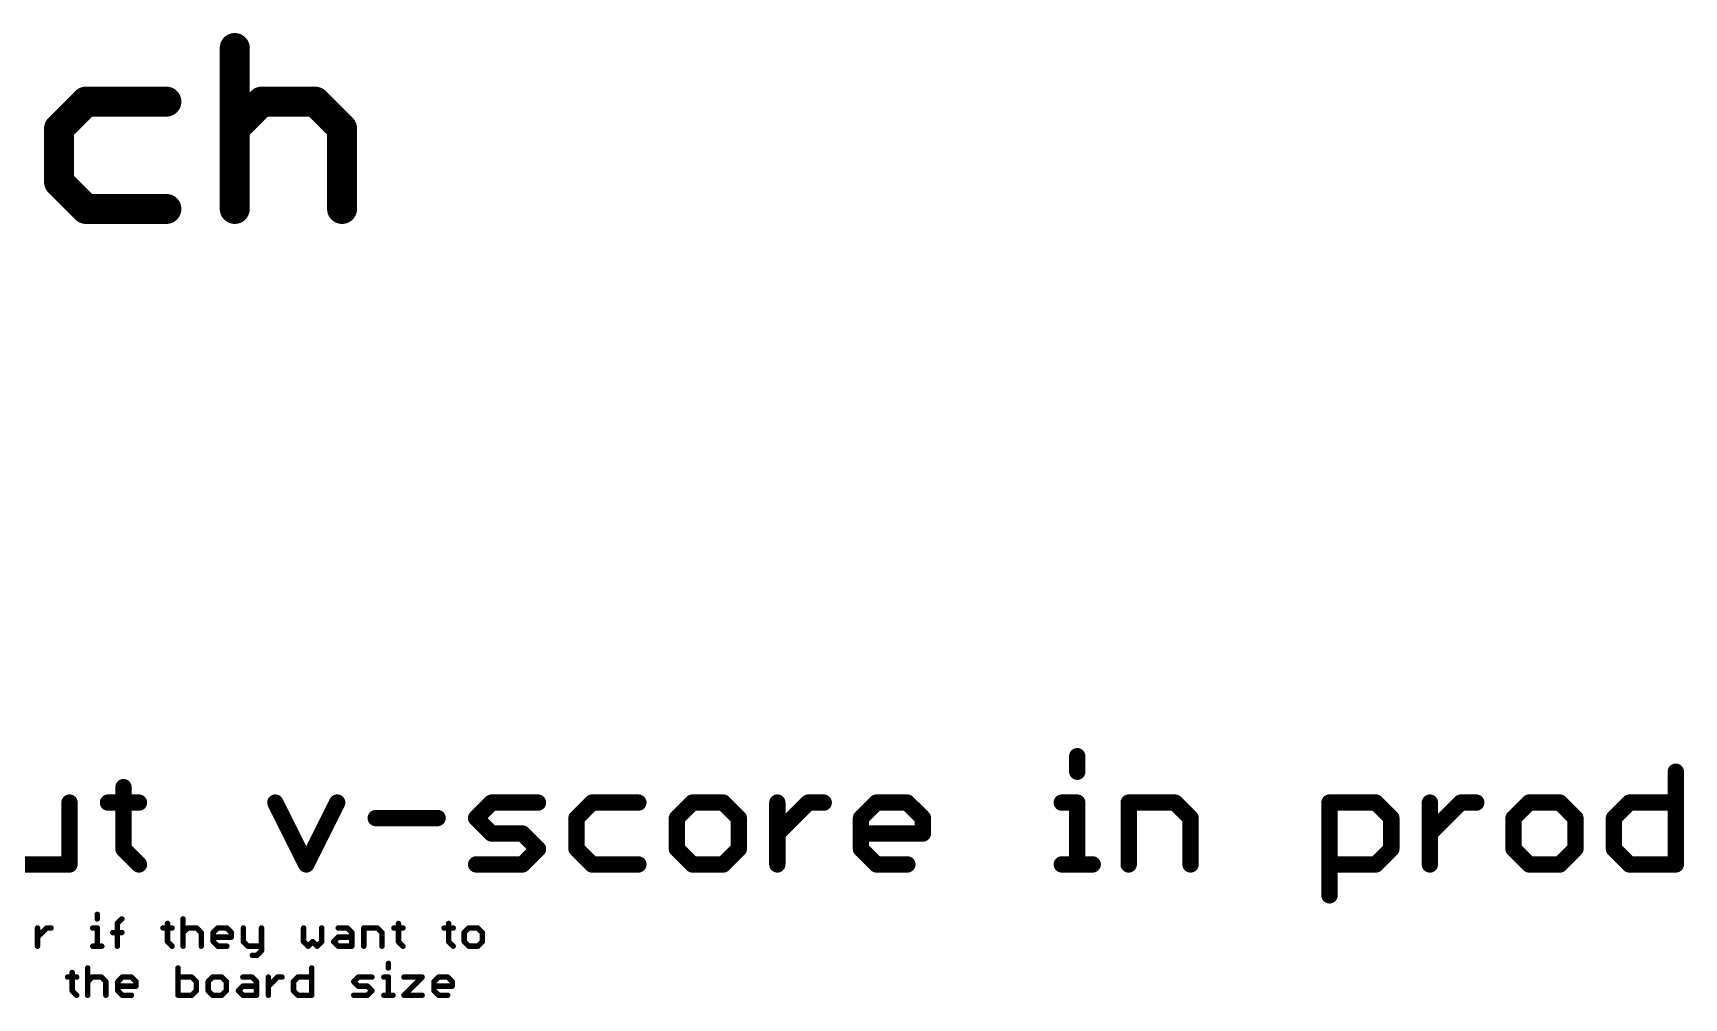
# Model space of a CAD drawing. Extents: x -42 to 65, y -14 to 27.
# Drawn here: x 17.41 to 32.79, y 18.19 to 27.18 of the extents above; entities that cross this region are included whole.
import ezdxf

# ---------------------------------------------------------------- set-up
doc = ezdxf.new("R2010")
doc.units = 0
doc.layers.add('47', color=253, linetype='CONTINUOUS')
doc.layers.add('51', color=253, linetype='CONTINUOUS')

msp = doc.modelspace()

# ---------------------------------------------------------------- linework, layer by layer
at = {"layer": '47', "const_width": 0.2794}
for points in [[(19.2902, 27.0396), (19.2902, 25.5397)], [(17.903, 26.5396), (17.653, 26.2896)], [(18.653, 26.5396), (17.903, 26.5396)], [(19.2902, 26.2896), (19.5402, 26.5396)], [(19.5402, 26.5396), (20.0401, 26.5396)], [(20.0401, 26.5396), (20.2901, 26.2896)], [(17.653, 26.2896), (17.653, 25.7897)], [(20.2901, 26.2896), (20.2901, 25.5397)], [(17.653, 25.7897), (17.903, 25.5397)], [(17.903, 25.5397), (18.653, 25.5397)]]:
    msp.add_lwpolyline(points, dxfattribs=at)
at = {"layer": '47', "const_width": 0.1397}
for points in [[(19.36, 27.0396, 1), (19.2203, 27.0396)], [(17.903, 26.6095, 1), (17.903, 26.4698)], [(17.9524, 26.4902, 1), (17.8536, 26.589)], [(18.653, 26.4698, 1), (18.653, 26.6095)], [(19.5402, 26.6095, 1), (19.5402, 26.4698)], [(19.5896, 26.4902, 1), (19.4908, 26.589)], [(20.0895, 26.589, 1), (19.9907, 26.4902)], [(20.0401, 26.4698, 1), (20.0401, 26.6095)], [(17.6036, 26.339, 1), (17.7024, 26.2402)], [(17.7229, 26.2896, 1), (17.5832, 26.2896)], [(19.2408, 26.339, 1), (19.3396, 26.2402)], [(20.36, 26.2896, 1), (20.2203, 26.2896)], [(20.2407, 26.2402, 1), (20.3395, 26.339)], [(17.7024, 25.8391, 1), (17.6036, 25.7403)], [(17.5832, 25.7897, 1), (17.7229, 25.7897)], [(17.903, 25.6095, 1), (17.903, 25.4699)], [(17.8536, 25.4903, 1), (17.9524, 25.5891)], [(18.653, 25.4699, 1), (18.653, 25.6095)], [(19.2203, 25.5397, 1), (19.36, 25.5397)], [(20.2203, 25.5397, 1), (20.36, 25.5397)]]:
    msp.add_lwpolyline(points, format="xyb", dxfattribs=at)
at = {"layer": '51'}
for points, const_width in [([(27.1406, 20.4394), (27.1406, 20.2953)], 0.1524), ([(32.7182, 20.2953), (32.7182, 19.431)], 0.1524), ([(18.2532, 20.1513), (18.2532, 19.5751)], 0.1524), ([(17.7499, 19.431), (17.7499, 20.0072)], 0.1524), ([(18.1091, 20.0072), (18.3973, 20.0072)], 0.1524), ([(19.6683, 20.0072), (19.9565, 19.431)], 0.1524), ([(19.9565, 19.431), (20.2446, 20.0072)], 0.1524), ([(21.5394, 19.8632), (21.6834, 20.0072)], 0.1524), ([(21.6834, 20.0072), (22.1156, 20.0072)], 0.1524), ([(22.619, 20.0072), (22.4749, 19.8632)], 0.1524), ([(23.0511, 20.0072), (22.619, 20.0072)], 0.1524), ([(23.5545, 20.0072), (23.4104, 19.8632)], 0.1524), ([(23.8426, 20.0072), (23.5545, 20.0072)], 0.1524), ([(23.9866, 19.8632), (23.8426, 20.0072)], 0.1524), ([(24.3459, 19.431), (24.3459, 20.0072)], 0.1524), ([(24.3459, 19.7191), (24.6341, 20.0072)], 0.1524), ([(24.6341, 20.0072), (24.7781, 20.0072)], 0.1524), ([(25.1255, 19.8632), (25.2696, 20.0072)], 0.1524), ([(25.2696, 20.0072), (25.5577, 20.0072)], 0.1524), ([(25.5577, 20.0072), (25.7018, 19.8632)], 0.1524), ([(26.9966, 20.0072), (27.1406, 20.0072)], 0.1524), ([(27.1406, 20.0072), (27.1406, 19.431)], 0.1524), ([(27.6203, 19.431), (27.6203, 20.0072)], 0.1524), ([(27.6203, 20.0072), (28.0524, 20.0072)], 0.1524), ([(28.0524, 20.0072), (28.1965, 19.8632)], 0.1524), ([(29.4913, 19.1429), (29.4913, 20.0072)], 0.1524), ([(29.4913, 20.0072), (29.9235, 20.0072)], 0.1524), ([(29.9235, 20.0072), (30.0675, 19.8632)], 0.1524), ([(30.4268, 19.431), (30.4268, 20.0072)], 0.1524), ([(30.4268, 19.7191), (30.7149, 20.0072)], 0.1524), ([(30.7149, 20.0072), (30.859, 20.0072)], 0.1524), ([(31.3505, 20.0072), (31.2064, 19.8632)], 0.1524), ([(31.6386, 20.0072), (31.3505, 20.0072)], 0.1524), ([(31.7826, 19.8632), (31.6386, 20.0072)], 0.1524), ([(32.1419, 19.8632), (32.286, 20.0072)], 0.1524), ([(32.286, 20.0072), (32.7182, 20.0072)], 0.1524), ([(20.6039, 19.8632), (21.1801, 19.8632)], 0.1524), ([(21.6834, 19.7191), (21.5394, 19.8632)], 0.1524), ([(22.4749, 19.8632), (22.4749, 19.5751)], 0.1524), ([(23.4104, 19.8632), (23.4104, 19.5751)], 0.1524), ([(23.9866, 19.5751), (23.9866, 19.8632)], 0.1524), ([(25.1255, 19.5751), (25.1255, 19.8632)], 0.1524), ([(25.7018, 19.8632), (25.7018, 19.7191)], 0.1524), ([(28.1965, 19.8632), (28.1965, 19.431)], 0.1524), ([(30.0675, 19.8632), (30.0675, 19.5751)], 0.1524), ([(31.2064, 19.8632), (31.2064, 19.5751)], 0.1524), ([(31.7826, 19.5751), (31.7826, 19.8632)], 0.1524), ([(32.1419, 19.5751), (32.1419, 19.8632)], 0.1524), ([(21.9716, 19.7191), (21.6834, 19.7191)], 0.1524), ([(22.1156, 19.5751), (21.9716, 19.7191)], 0.1524), ([(25.7018, 19.7191), (25.1255, 19.7191)], 0.1524), ([(18.2532, 19.5751), (18.3973, 19.431)], 0.1524), ([(21.9716, 19.431), (22.1156, 19.5751)], 0.1524), ([(22.4749, 19.5751), (22.619, 19.431)], 0.1524), ([(23.4104, 19.5751), (23.5545, 19.431)], 0.1524), ([(23.8426, 19.431), (23.9866, 19.5751)], 0.1524), ([(25.2696, 19.431), (25.1255, 19.5751)], 0.1524), ([(30.0675, 19.5751), (29.9235, 19.431)], 0.1524), ([(31.2064, 19.5751), (31.3505, 19.431)], 0.1524), ([(31.6386, 19.431), (31.7826, 19.5751)], 0.1524), ([(32.286, 19.431), (32.1419, 19.5751)], 0.1524), ([(17.3177, 19.431), (17.7499, 19.431)], 0.1524), ([(21.5394, 19.431), (21.9716, 19.431)], 0.1524), ([(22.619, 19.431), (23.0511, 19.431)], 0.1524), ([(23.5545, 19.431), (23.8426, 19.431)], 0.1524), ([(25.5577, 19.431), (25.2696, 19.431)], 0.1524), ([(26.9966, 19.431), (27.2847, 19.431)], 0.1524), ([(29.9235, 19.431), (29.4913, 19.431)], 0.1524), ([(31.3505, 19.431), (31.6386, 19.431)], 0.1524), ([(32.7182, 19.431), (32.286, 19.431)], 0.1524), ([(18.0089, 18.9656), (18.0089, 18.9232)], 0.0508), ([(18.196, 18.8808), (18.2383, 18.9232)], 0.0508), ([(18.8085, 18.9232), (18.8085, 18.669)], 0.0508), ([(17.452, 18.669), (17.452, 18.8385)], 0.0508), ([(17.452, 18.7537), (17.5367, 18.8385)], 0.0508), ([(17.5367, 18.8385), (17.5791, 18.8385)], 0.0508), ([(17.9665, 18.8385), (18.0089, 18.8385)], 0.0508), ([(18.0089, 18.8385), (18.0089, 18.669)], 0.0508), ([(18.1536, 18.7961), (18.2383, 18.7961)], 0.0508), ([(18.196, 18.669), (18.196, 18.8808)], 0.0508), ([(18.6214, 18.8385), (18.7061, 18.8385)], 0.0508), ([(18.6637, 18.8808), (18.6637, 18.7114)], 0.0508), ([(18.8085, 18.7961), (18.8508, 18.8385)], 0.0508), ([(18.8508, 18.8385), (18.9356, 18.8385)], 0.0508), ([(18.9356, 18.8385), (18.9779, 18.7961)], 0.0508), ([(18.9779, 18.7961), (18.9779, 18.669)], 0.0508), ([(19.0891, 18.7961), (19.1315, 18.8385)], 0.0508), ([(19.0891, 18.7114), (19.0891, 18.7961)], 0.0508), ([(19.2586, 18.7537), (19.0891, 18.7537)], 0.0508), ([(19.1315, 18.8385), (19.2162, 18.8385)], 0.0508), ([(19.2162, 18.8385), (19.2586, 18.7961)], 0.0508), ([(19.2586, 18.7961), (19.2586, 18.7537)], 0.0508), ([(19.3698, 18.8385), (19.3698, 18.7114)], 0.0508), ([(19.5393, 18.8385), (19.5393, 18.6266)], 0.0508), ([(19.9311, 18.8385), (19.9311, 18.7114)], 0.0508), ([(20.1006, 18.7114), (20.1006, 18.8385)], 0.0508), ([(20.2117, 18.7114), (20.2541, 18.7537)], 0.0508), ([(20.2541, 18.8385), (20.3388, 18.8385)], 0.0508), ([(20.2541, 18.7537), (20.3812, 18.7537)], 0.0508), ([(20.3388, 18.8385), (20.3812, 18.7961)], 0.0508), ([(20.3812, 18.7961), (20.3812, 18.669)], 0.0508), ([(20.4924, 18.669), (20.4924, 18.8385)], 0.0508), ([(20.4924, 18.8385), (20.6195, 18.8385)], 0.0508), ([(20.6195, 18.8385), (20.6619, 18.7961)], 0.0508), ([(20.6619, 18.7961), (20.6619, 18.669)], 0.0508), ([(20.773, 18.8385), (20.8578, 18.8385)], 0.0508), ([(20.8154, 18.8808), (20.8154, 18.7114)], 0.0508), ([(21.2408, 18.8385), (21.3255, 18.8385)], 0.0508), ([(21.2832, 18.8808), (21.2832, 18.7114)], 0.0508), ([(21.4703, 18.8385), (21.4279, 18.7961)], 0.0508), ([(21.4279, 18.7961), (21.4279, 18.7114)], 0.0508), ([(21.555, 18.8385), (21.4703, 18.8385)], 0.0508), ([(21.5974, 18.7961), (21.555, 18.8385)], 0.0508), ([(21.5974, 18.7114), (21.5974, 18.7961)], 0.0508), ([(17.9665, 18.669), (18.0512, 18.669)], 0.0508), ([(18.6637, 18.7114), (18.7061, 18.669)], 0.0508), ([(19.1315, 18.669), (19.0891, 18.7114)], 0.0508), ([(19.2162, 18.669), (19.1315, 18.669)], 0.0508), ([(19.3698, 18.7114), (19.4121, 18.669)], 0.0508), ([(19.4121, 18.669), (19.5393, 18.669)], 0.0508), ([(19.5393, 18.6266), (19.4969, 18.5843)], 0.0508), ([(19.9311, 18.7114), (19.9734, 18.669)], 0.0508), ([(19.9734, 18.669), (20.0158, 18.7114)], 0.0508), ([(20.0158, 18.7114), (20.0582, 18.669)], 0.0508), ([(20.0582, 18.669), (20.1006, 18.7114)], 0.0508), ([(20.2541, 18.669), (20.2117, 18.7114)], 0.0508), ([(20.3812, 18.669), (20.2541, 18.669)], 0.0508), ([(20.8154, 18.7114), (20.8578, 18.669)], 0.0508), ([(21.2832, 18.7114), (21.3255, 18.669)], 0.0508), ([(21.4279, 18.7114), (21.4703, 18.669)], 0.0508), ([(21.4703, 18.669), (21.555, 18.669)], 0.0508), ([(21.555, 18.669), (21.5974, 18.7114)], 0.0508), ([(17.9197, 18.466), (17.9197, 18.2118)], 0.0508), ([(18.7617, 18.466), (18.7617, 18.2118)], 0.0508), ([(19.4969, 18.5843), (19.4545, 18.5843)], 0.0508), ([(20.007, 18.466), (20.007, 18.2118)], 0.0508), ([(20.7219, 18.5084), (20.7219, 18.466)], 0.0508), ([(17.7326, 18.3813), (17.8174, 18.3813)], 0.0508), ([(17.775, 18.4236), (17.775, 18.2542)], 0.0508), ([(17.9197, 18.3389), (17.9621, 18.3813)], 0.0508), ([(17.9621, 18.3813), (18.0468, 18.3813)], 0.0508), ([(18.0468, 18.3813), (18.0892, 18.3389)], 0.0508), ([(18.0892, 18.3389), (18.0892, 18.2118)], 0.0508), ([(18.2004, 18.3389), (18.2428, 18.3813)], 0.0508), ([(18.2004, 18.2542), (18.2004, 18.3389)], 0.0508), ([(18.3699, 18.2965), (18.2004, 18.2965)], 0.0508), ([(18.2428, 18.3813), (18.3275, 18.3813)], 0.0508), ([(18.3275, 18.3813), (18.3699, 18.3389)], 0.0508), ([(18.3699, 18.3389), (18.3699, 18.2965)], 0.0508), ([(18.8888, 18.3813), (18.7617, 18.3813)], 0.0508), ([(18.9312, 18.3389), (18.8888, 18.3813)], 0.0508), ([(18.9312, 18.2542), (18.9312, 18.3389)], 0.0508), ([(19.0847, 18.3813), (19.0423, 18.3389)], 0.0508), ([(19.0423, 18.3389), (19.0423, 18.2542)], 0.0508), ([(19.1694, 18.3813), (19.0847, 18.3813)], 0.0508), ([(19.2118, 18.3389), (19.1694, 18.3813)], 0.0508), ([(19.2118, 18.2542), (19.2118, 18.3389)], 0.0508), ([(19.323, 18.2542), (19.3654, 18.2965)], 0.0508), ([(19.3654, 18.3813), (19.4501, 18.3813)], 0.0508), ([(19.3654, 18.2965), (19.4925, 18.2965)], 0.0508), ([(19.4501, 18.3813), (19.4925, 18.3389)], 0.0508), ([(19.4925, 18.3389), (19.4925, 18.2118)], 0.0508), ([(19.6036, 18.2118), (19.6036, 18.3813)], 0.0508), ([(19.6036, 18.2965), (19.6884, 18.3813)], 0.0508), ([(19.6884, 18.3813), (19.7308, 18.3813)], 0.0508), ([(19.8375, 18.3389), (19.8799, 18.3813)], 0.0508), ([(19.8375, 18.2542), (19.8375, 18.3389)], 0.0508), ([(19.8799, 18.3813), (20.007, 18.3813)], 0.0508), ([(20.3988, 18.3389), (20.4412, 18.3813)], 0.0508), ([(20.4412, 18.2965), (20.3988, 18.3389)], 0.0508), ([(20.4412, 18.3813), (20.5683, 18.3813)], 0.0508), ([(20.5259, 18.2965), (20.4412, 18.2965)], 0.0508), ([(20.5683, 18.2542), (20.5259, 18.2965)], 0.0508), ([(20.6795, 18.3813), (20.7219, 18.3813)], 0.0508), ([(20.7219, 18.3813), (20.7219, 18.2118)], 0.0508), ([(20.8666, 18.3813), (21.0361, 18.3813)], 0.0508), ([(21.0361, 18.3813), (20.8666, 18.2118)], 0.0508), ([(21.1472, 18.3389), (21.1896, 18.3813)], 0.0508), ([(21.1472, 18.2542), (21.1472, 18.3389)], 0.0508), ([(21.3167, 18.2965), (21.1472, 18.2965)], 0.0508), ([(21.1896, 18.3813), (21.2743, 18.3813)], 0.0508), ([(21.2743, 18.3813), (21.3167, 18.3389)], 0.0508), ([(21.3167, 18.3389), (21.3167, 18.2965)], 0.0508), ([(17.775, 18.2542), (17.8174, 18.2118)], 0.0508), ([(18.2428, 18.2118), (18.2004, 18.2542)], 0.0508), ([(18.3275, 18.2118), (18.2428, 18.2118)], 0.0508), ([(18.7617, 18.2118), (18.8888, 18.2118)], 0.0508), ([(18.8888, 18.2118), (18.9312, 18.2542)], 0.0508), ([(19.0423, 18.2542), (19.0847, 18.2118)], 0.0508), ([(19.0847, 18.2118), (19.1694, 18.2118)], 0.0508), ([(19.1694, 18.2118), (19.2118, 18.2542)], 0.0508), ([(19.3654, 18.2118), (19.323, 18.2542)], 0.0508), ([(19.4925, 18.2118), (19.3654, 18.2118)], 0.0508), ([(19.8799, 18.2118), (19.8375, 18.2542)], 0.0508), ([(20.007, 18.2118), (19.8799, 18.2118)], 0.0508), ([(20.3988, 18.2118), (20.5259, 18.2118)], 0.0508), ([(20.5259, 18.2118), (20.5683, 18.2542)], 0.0508), ([(20.6795, 18.2118), (20.7642, 18.2118)], 0.0508), ([(20.8666, 18.2118), (21.0361, 18.2118)], 0.0508), ([(21.1896, 18.2118), (21.1472, 18.2542)], 0.0508), ([(21.2743, 18.2118), (21.1896, 18.2118)], 0.0508)]:
    msp.add_lwpolyline(points, dxfattribs=dict(at, const_width=const_width))
for points, const_width in [([(27.1787, 20.4394, 1), (27.1025, 20.4394)], 0.0762), ([(27.1025, 20.2953, 1), (27.1787, 20.2953)], 0.0762), ([(32.7563, 20.2953, 1), (32.6801, 20.2953)], 0.0762), ([(18.2913, 20.1513, 1), (18.2151, 20.1513)], 0.0762), ([(17.788, 20.0072, 1), (17.7118, 20.0072)], 0.0762), ([(18.1091, 20.0453, 1), (18.1091, 19.9691)], 0.0762), ([(18.3973, 19.9691, 1), (18.3973, 20.0453)], 0.0762), ([(19.7024, 20.0243, 1), (19.6343, 19.9902)], 0.0762), ([(20.2786, 19.9902, 1), (20.2105, 20.0243)], 0.0762), ([(21.6834, 20.0453, 1), (21.6834, 19.9691)], 0.0762), ([(21.7104, 19.9803, 1), (21.6565, 20.0342)], 0.0762), ([(22.1156, 19.9691, 1), (22.1156, 20.0453)], 0.0762), ([(22.619, 20.0453, 1), (22.619, 19.9691)], 0.0762), ([(22.6459, 19.9803, 1), (22.592, 20.0342)], 0.0762), ([(23.0511, 19.9691, 1), (23.0511, 20.0453)], 0.0762), ([(23.5545, 20.0453, 1), (23.5545, 19.9691)], 0.0762), ([(23.5814, 19.9803, 1), (23.5275, 20.0342)], 0.0762), ([(23.8695, 20.0342, 1), (23.8156, 19.9803)], 0.0762), ([(23.8426, 19.9691, 1), (23.8426, 20.0453)], 0.0762), ([(24.384, 20.0072, 1), (24.3078, 20.0072)], 0.0762), ([(24.6341, 20.0453, 1), (24.6341, 19.9691)], 0.0762), ([(24.661, 19.9803, 1), (24.6071, 20.0342)], 0.0762), ([(24.7781, 19.9691, 1), (24.7781, 20.0453)], 0.0762), ([(25.2696, 20.0453, 1), (25.2696, 19.9691)], 0.0762), ([(25.2965, 19.9803, 1), (25.2427, 20.0342)], 0.0762), ([(25.5846, 20.0342, 1), (25.5308, 19.9803)], 0.0762), ([(25.5577, 19.9691, 1), (25.5577, 20.0453)], 0.0762), ([(26.9966, 20.0453, 1), (26.9966, 19.9691)], 0.0762), ([(27.1787, 20.0072, 1), (27.1025, 20.0072)], 0.0762), ([(27.1406, 19.9691, 1), (27.1406, 20.0453)], 0.0762), ([(27.6584, 20.0072, 1), (27.5822, 20.0072)], 0.0762), ([(27.6203, 20.0453, 1), (27.6203, 19.9691)], 0.0762), ([(28.0794, 20.0342, 1), (28.0255, 19.9803)], 0.0762), ([(28.0524, 19.9691, 1), (28.0524, 20.0453)], 0.0762), ([(29.5294, 20.0072, 1), (29.4532, 20.0072)], 0.0762), ([(29.4913, 20.0453, 1), (29.4913, 19.9691)], 0.0762), ([(29.9504, 20.0342, 1), (29.8965, 19.9803)], 0.0762), ([(29.9235, 19.9691, 1), (29.9235, 20.0453)], 0.0762), ([(30.4649, 20.0072, 1), (30.3887, 20.0072)], 0.0762), ([(30.7149, 20.0453, 1), (30.7149, 19.9691)], 0.0762), ([(30.7419, 19.9803, 1), (30.688, 20.0342)], 0.0762), ([(30.859, 19.9691, 1), (30.859, 20.0453)], 0.0762), ([(31.3505, 20.0453, 1), (31.3505, 19.9691)], 0.0762), ([(31.3774, 19.9803, 1), (31.3235, 20.0342)], 0.0762), ([(31.6655, 20.0342, 1), (31.6116, 19.9803)], 0.0762), ([(31.6386, 19.9691, 1), (31.6386, 20.0453)], 0.0762), ([(32.286, 20.0453, 1), (32.286, 19.9691)], 0.0762), ([(32.3129, 19.9803, 1), (32.259, 20.0342)], 0.0762), ([(32.7182, 19.9691, 1), (32.7182, 20.0453)], 0.0762), ([(20.6039, 19.9013, 1), (20.6039, 19.8251)], 0.0762), ([(21.1801, 19.8251, 1), (21.1801, 19.9013)], 0.0762), ([(21.5663, 19.8901, 1), (21.5124, 19.8362)], 0.0762), ([(21.5124, 19.8901, 1), (21.5663, 19.8362)], 0.0762), ([(22.513, 19.8632, 1), (22.4368, 19.8632)], 0.0762), ([(22.448, 19.8901, 1), (22.5018, 19.8362)], 0.0762), ([(23.4485, 19.8632, 1), (23.3723, 19.8632)], 0.0762), ([(23.3835, 19.8901, 1), (23.4374, 19.8362)], 0.0762), ([(24.0247, 19.8632, 1), (23.9485, 19.8632)], 0.0762), ([(23.9597, 19.8362, 1), (24.0136, 19.8901)], 0.0762), ([(25.1636, 19.8632, 1), (25.0874, 19.8632)], 0.0762), ([(25.0986, 19.8901, 1), (25.1525, 19.8362)], 0.0762), ([(25.7399, 19.8632, 1), (25.6637, 19.8632)], 0.0762), ([(25.6748, 19.8362, 1), (25.7287, 19.8901)], 0.0762), ([(28.2346, 19.8632, 1), (28.1584, 19.8632)], 0.0762), ([(28.1695, 19.8362, 1), (28.2234, 19.8901)], 0.0762), ([(30.1056, 19.8632, 1), (30.0294, 19.8632)], 0.0762), ([(30.0406, 19.8362, 1), (30.0945, 19.8901)], 0.0762), ([(31.2445, 19.8632, 1), (31.1683, 19.8632)], 0.0762), ([(31.1795, 19.8901, 1), (31.2333, 19.8362)], 0.0762), ([(31.8207, 19.8632, 1), (31.7445, 19.8632)], 0.0762), ([(31.7557, 19.8362, 1), (31.8096, 19.8901)], 0.0762), ([(32.18, 19.8632, 1), (32.1038, 19.8632)], 0.0762), ([(32.115, 19.8901, 1), (32.1689, 19.8362)], 0.0762), ([(21.6834, 19.7572, 1), (21.6834, 19.681)], 0.0762), ([(21.6565, 19.6922, 1), (21.7104, 19.7461)], 0.0762), ([(21.9985, 19.7461, 1), (21.9446, 19.6922)], 0.0762), ([(21.9716, 19.681, 1), (21.9716, 19.7572)], 0.0762), ([(24.319, 19.7461, 1), (24.3729, 19.6922)], 0.0762), ([(25.1255, 19.7572, 1), (25.1255, 19.681)], 0.0762), ([(25.6637, 19.7191, 1), (25.7399, 19.7191)], 0.0762), ([(25.7018, 19.681, 1), (25.7018, 19.7572)], 0.0762), ([(30.3999, 19.7461, 1), (30.4538, 19.6922)], 0.0762), ([(18.2801, 19.602, 1), (18.2263, 19.5481)], 0.0762), ([(18.2151, 19.5751, 1), (18.2913, 19.5751)], 0.0762), ([(22.1426, 19.5481, 1), (22.0887, 19.602)], 0.0762), ([(22.0887, 19.5481, 1), (22.1426, 19.602)], 0.0762), ([(22.5018, 19.602, 1), (22.448, 19.5481)], 0.0762), ([(22.4368, 19.5751, 1), (22.513, 19.5751)], 0.0762), ([(23.4374, 19.602, 1), (23.3835, 19.5481)], 0.0762), ([(23.3723, 19.5751, 1), (23.4485, 19.5751)], 0.0762), ([(23.9485, 19.5751, 1), (24.0247, 19.5751)], 0.0762), ([(24.0136, 19.5481, 1), (23.9597, 19.602)], 0.0762), ([(25.1525, 19.602, 1), (25.0986, 19.5481)], 0.0762), ([(25.0874, 19.5751, 1), (25.1636, 19.5751)], 0.0762), ([(30.0294, 19.5751, 1), (30.1056, 19.5751)], 0.0762), ([(30.0945, 19.5481, 1), (30.0406, 19.602)], 0.0762), ([(31.2333, 19.602, 1), (31.1795, 19.5481)], 0.0762), ([(31.1683, 19.5751, 1), (31.2445, 19.5751)], 0.0762), ([(31.7445, 19.5751, 1), (31.8207, 19.5751)], 0.0762), ([(31.8096, 19.5481, 1), (31.7557, 19.602)], 0.0762), ([(32.1689, 19.602, 1), (32.115, 19.5481)], 0.0762), ([(32.1038, 19.5751, 1), (32.18, 19.5751)], 0.0762), ([(17.7118, 19.431, 1), (17.788, 19.431)], 0.0762), ([(17.7499, 19.3929, 1), (17.7499, 19.4691)], 0.0762), ([(18.3703, 19.4041, 1), (18.4242, 19.4579)], 0.0762), ([(19.9224, 19.448, 1), (19.9905, 19.414)], 0.0762), ([(19.9224, 19.414, 1), (19.9905, 19.448)], 0.0762), ([(21.5394, 19.4691, 1), (21.5394, 19.3929)], 0.0762), ([(21.9446, 19.4579, 1), (21.9985, 19.4041)], 0.0762), ([(21.9716, 19.3929, 1), (21.9716, 19.4691)], 0.0762), ([(22.619, 19.4691, 1), (22.619, 19.3929)], 0.0762), ([(22.592, 19.4041, 1), (22.6459, 19.4579)], 0.0762), ([(23.0511, 19.3929, 1), (23.0511, 19.4691)], 0.0762), ([(23.5545, 19.4691, 1), (23.5545, 19.3929)], 0.0762), ([(23.5275, 19.4041, 1), (23.5814, 19.4579)], 0.0762), ([(23.8156, 19.4579, 1), (23.8695, 19.4041)], 0.0762), ([(23.8426, 19.3929, 1), (23.8426, 19.4691)], 0.0762), ([(24.3078, 19.431, 1), (24.384, 19.431)], 0.0762), ([(25.2696, 19.4691, 1), (25.2696, 19.3929)], 0.0762), ([(25.2427, 19.4041, 1), (25.2965, 19.4579)], 0.0762), ([(25.5577, 19.3929, 1), (25.5577, 19.4691)], 0.0762), ([(26.9966, 19.4691, 1), (26.9966, 19.3929)], 0.0762), ([(27.1025, 19.431, 1), (27.1787, 19.431)], 0.0762), ([(27.2847, 19.3929, 1), (27.2847, 19.4691)], 0.0762), ([(27.5822, 19.431, 1), (27.6584, 19.431)], 0.0762), ([(28.1584, 19.431, 1), (28.2346, 19.431)], 0.0762), ([(29.4913, 19.4691, 1), (29.4913, 19.3929)], 0.0762), ([(29.8965, 19.4579, 1), (29.9504, 19.4041)], 0.0762), ([(29.9235, 19.3929, 1), (29.9235, 19.4691)], 0.0762), ([(30.3887, 19.431, 1), (30.4649, 19.431)], 0.0762), ([(31.3505, 19.4691, 1), (31.3505, 19.3929)], 0.0762), ([(31.3235, 19.4041, 1), (31.3774, 19.4579)], 0.0762), ([(31.6116, 19.4579, 1), (31.6655, 19.4041)], 0.0762), ([(31.6386, 19.3929, 1), (31.6386, 19.4691)], 0.0762), ([(32.286, 19.4691, 1), (32.286, 19.3929)], 0.0762), ([(32.259, 19.4041, 1), (32.3129, 19.4579)], 0.0762), ([(32.6801, 19.431, 1), (32.7563, 19.431)], 0.0762), ([(32.7182, 19.3929, 1), (32.7182, 19.4691)], 0.0762), ([(29.4532, 19.1429, 1), (29.5294, 19.1429)], 0.0762), ([(18.0216, 18.9656, 1), (17.9962, 18.9656)], 0.0254), ([(17.9962, 18.9232, 1), (18.0216, 18.9232)], 0.0254), ([(18.2473, 18.9142, 1), (18.2294, 18.9322)], 0.0254), ([(18.8212, 18.9232, 1), (18.7958, 18.9232)], 0.0254), ([(17.4647, 18.8385, 1), (17.4393, 18.8385)], 0.0254), ([(17.443, 18.7627, 1), (17.461, 18.7448)], 0.0254), ([(17.5367, 18.8512, 1), (17.5367, 18.8258)], 0.0254), ([(17.5457, 18.8295, 1), (17.5277, 18.8475)], 0.0254), ([(17.5791, 18.8258, 1), (17.5791, 18.8512)], 0.0254), ([(17.9665, 18.8512, 1), (17.9665, 18.8258)], 0.0254), ([(18.0216, 18.8385, 1), (17.9962, 18.8385)], 0.0254), ([(18.0089, 18.8258, 1), (18.0089, 18.8512)], 0.0254), ([(18.1536, 18.8088, 1), (18.1536, 18.7834)], 0.0254), ([(18.2087, 18.8808, 1), (18.1833, 18.8808)], 0.0254), ([(18.187, 18.8898, 1), (18.205, 18.8719)], 0.0254), ([(18.2383, 18.7834, 1), (18.2383, 18.8088)], 0.0254), ([(18.6214, 18.8512, 1), (18.6214, 18.8258)], 0.0254), ([(18.6764, 18.8808, 1), (18.651, 18.8808)], 0.0254), ([(18.7061, 18.8258, 1), (18.7061, 18.8512)], 0.0254), ([(18.7995, 18.8051, 1), (18.8174, 18.7871)], 0.0254), ([(18.8508, 18.8512, 1), (18.8508, 18.8258)], 0.0254), ([(18.8598, 18.8295, 1), (18.8419, 18.8475)], 0.0254), ([(18.9446, 18.8475, 1), (18.9266, 18.8295)], 0.0254), ([(18.9356, 18.8258, 1), (18.9356, 18.8512)], 0.0254), ([(18.9906, 18.7961, 1), (18.9652, 18.7961)], 0.0254), ([(18.969, 18.7871, 1), (18.9869, 18.8051)], 0.0254), ([(19.1018, 18.7961, 1), (19.0764, 18.7961)], 0.0254), ([(19.0801, 18.8051, 1), (19.0981, 18.7871)], 0.0254), ([(19.0891, 18.7664, 1), (19.0891, 18.741)], 0.0254), ([(19.1315, 18.8512, 1), (19.1315, 18.8258)], 0.0254), ([(19.1405, 18.8295, 1), (19.1225, 18.8475)], 0.0254), ([(19.2252, 18.8475, 1), (19.2072, 18.8295)], 0.0254), ([(19.2162, 18.8258, 1), (19.2162, 18.8512)], 0.0254), ([(19.2713, 18.7961, 1), (19.2459, 18.7961)], 0.0254), ([(19.2496, 18.7871, 1), (19.2676, 18.8051)], 0.0254), ([(19.2586, 18.741, 1), (19.2586, 18.7664)], 0.0254), ([(19.3825, 18.8385, 1), (19.3571, 18.8385)], 0.0254), ([(19.552, 18.8385, 1), (19.5266, 18.8385)], 0.0254), ([(19.9438, 18.8385, 1), (19.9184, 18.8385)], 0.0254), ([(20.1133, 18.8385, 1), (20.0879, 18.8385)], 0.0254), ([(20.2541, 18.8512, 1), (20.2541, 18.8258)], 0.0254), ([(20.2541, 18.7664, 1), (20.2541, 18.741)], 0.0254), ([(20.2631, 18.7448, 1), (20.2451, 18.7627)], 0.0254), ([(20.3478, 18.8475, 1), (20.3299, 18.8295)], 0.0254), ([(20.3388, 18.8258, 1), (20.3388, 18.8512)], 0.0254), ([(20.3939, 18.7961, 1), (20.3685, 18.7961)], 0.0254), ([(20.3722, 18.7871, 1), (20.3902, 18.8051)], 0.0254), ([(20.3812, 18.741, 1), (20.3812, 18.7664)], 0.0254), ([(20.5051, 18.8385, 1), (20.4797, 18.8385)], 0.0254), ([(20.4924, 18.8512, 1), (20.4924, 18.8258)], 0.0254), ([(20.6285, 18.8475, 1), (20.6105, 18.8295)], 0.0254), ([(20.6195, 18.8258, 1), (20.6195, 18.8512)], 0.0254), ([(20.6746, 18.7961, 1), (20.6492, 18.7961)], 0.0254), ([(20.6529, 18.7871, 1), (20.6708, 18.8051)], 0.0254), ([(20.773, 18.8512, 1), (20.773, 18.8258)], 0.0254), ([(20.8281, 18.8808, 1), (20.8027, 18.8808)], 0.0254), ([(20.8578, 18.8258, 1), (20.8578, 18.8512)], 0.0254), ([(21.2408, 18.8512, 1), (21.2408, 18.8258)], 0.0254), ([(21.2959, 18.8808, 1), (21.2705, 18.8808)], 0.0254), ([(21.3255, 18.8258, 1), (21.3255, 18.8512)], 0.0254), ([(21.4406, 18.7961, 1), (21.4152, 18.7961)], 0.0254), ([(21.4189, 18.8051, 1), (21.4369, 18.7871)], 0.0254), ([(21.4703, 18.8512, 1), (21.4703, 18.8258)], 0.0254), ([(21.4792, 18.8295, 1), (21.4613, 18.8475)], 0.0254), ([(21.564, 18.8475, 1), (21.546, 18.8295)], 0.0254), ([(21.555, 18.8258, 1), (21.555, 18.8512)], 0.0254), ([(21.6101, 18.7961, 1), (21.5847, 18.7961)], 0.0254), ([(21.5884, 18.7871, 1), (21.6064, 18.8051)], 0.0254), ([(17.4393, 18.669, 1), (17.4647, 18.669)], 0.0254), ([(17.9665, 18.6817, 1), (17.9665, 18.6563)], 0.0254), ([(17.9962, 18.669, 1), (18.0216, 18.669)], 0.0254), ([(18.0512, 18.6563, 1), (18.0512, 18.6817)], 0.0254), ([(18.1833, 18.669, 1), (18.2087, 18.669)], 0.0254), ([(18.651, 18.7114, 1), (18.6764, 18.7114)], 0.0254), ([(18.6727, 18.7203, 1), (18.6548, 18.7024)], 0.0254), ([(18.6971, 18.66, 1), (18.7151, 18.678)], 0.0254), ([(18.7958, 18.669, 1), (18.8212, 18.669)], 0.0254), ([(18.9652, 18.669, 1), (18.9906, 18.669)], 0.0254), ([(19.0981, 18.7203, 1), (19.0801, 18.7024)], 0.0254), ([(19.0764, 18.7114, 1), (19.1018, 18.7114)], 0.0254), ([(19.1315, 18.6817, 1), (19.1315, 18.6563)], 0.0254), ([(19.1225, 18.66, 1), (19.1405, 18.678)], 0.0254), ([(19.2162, 18.6563, 1), (19.2162, 18.6817)], 0.0254), ([(19.2459, 18.7537, 1), (19.2713, 18.7537)], 0.0254), ([(19.3788, 18.7203, 1), (19.3608, 18.7024)], 0.0254), ([(19.3571, 18.7114, 1), (19.3825, 18.7114)], 0.0254), ([(19.4121, 18.6817, 1), (19.4121, 18.6563)], 0.0254), ([(19.4032, 18.66, 1), (19.4211, 18.678)], 0.0254), ([(19.5266, 18.6266, 1), (19.552, 18.6266)], 0.0254), ([(19.5482, 18.6177, 1), (19.5303, 18.6356)], 0.0254), ([(19.5393, 18.6563, 1), (19.5393, 18.6817)], 0.0254), ([(19.9401, 18.7203, 1), (19.9221, 18.7024)], 0.0254), ([(19.9184, 18.7114, 1), (19.9438, 18.7114)], 0.0254), ([(19.9645, 18.678, 1), (19.9824, 18.66)], 0.0254), ([(19.9645, 18.66, 1), (19.9824, 18.678)], 0.0254), ([(20.0248, 18.7203, 1), (20.0068, 18.7024)], 0.0254), ([(20.0248, 18.7024, 1), (20.0068, 18.7203)], 0.0254), ([(20.0492, 18.678, 1), (20.0672, 18.66)], 0.0254), ([(20.0492, 18.66, 1), (20.0672, 18.678)], 0.0254), ([(20.0879, 18.7114, 1), (20.1133, 18.7114)], 0.0254), ([(20.1095, 18.7024, 1), (20.0916, 18.7203)], 0.0254), ([(20.2207, 18.7203, 1), (20.2028, 18.7024)], 0.0254), ([(20.2028, 18.7203, 1), (20.2207, 18.7024)], 0.0254), ([(20.2541, 18.6817, 1), (20.2541, 18.6563)], 0.0254), ([(20.2451, 18.66, 1), (20.2631, 18.678)], 0.0254), ([(20.3685, 18.669, 1), (20.3939, 18.669)], 0.0254), ([(20.3812, 18.6563, 1), (20.3812, 18.6817)], 0.0254), ([(20.4797, 18.669, 1), (20.5051, 18.669)], 0.0254), ([(20.6492, 18.669, 1), (20.6746, 18.669)], 0.0254), ([(20.8244, 18.7203, 1), (20.8064, 18.7024)], 0.0254), ([(20.8027, 18.7114, 1), (20.8281, 18.7114)], 0.0254), ([(20.8488, 18.66, 1), (20.8668, 18.678)], 0.0254), ([(21.2921, 18.7203, 1), (21.2742, 18.7024)], 0.0254), ([(21.2705, 18.7114, 1), (21.2959, 18.7114)], 0.0254), ([(21.3166, 18.66, 1), (21.3345, 18.678)], 0.0254), ([(21.4369, 18.7203, 1), (21.4189, 18.7024)], 0.0254), ([(21.4152, 18.7114, 1), (21.4406, 18.7114)], 0.0254), ([(21.4703, 18.6817, 1), (21.4703, 18.6563)], 0.0254), ([(21.4613, 18.66, 1), (21.4792, 18.678)], 0.0254), ([(21.546, 18.678, 1), (21.564, 18.66)], 0.0254), ([(21.555, 18.6563, 1), (21.555, 18.6817)], 0.0254), ([(21.5847, 18.7114, 1), (21.6101, 18.7114)], 0.0254), ([(21.6064, 18.7024, 1), (21.5884, 18.7203)], 0.0254), ([(17.9324, 18.466, 1), (17.907, 18.466)], 0.0254), ([(18.7744, 18.466, 1), (18.749, 18.466)], 0.0254), ([(19.4545, 18.597, 1), (19.4545, 18.5716)], 0.0254), ([(19.4879, 18.5932, 1), (19.5059, 18.5753)], 0.0254), ([(19.4969, 18.5716, 1), (19.4969, 18.597)], 0.0254), ([(20.0197, 18.466, 1), (19.9943, 18.466)], 0.0254), ([(20.7346, 18.5084, 1), (20.7092, 18.5084)], 0.0254), ([(20.7092, 18.466, 1), (20.7346, 18.466)], 0.0254), ([(17.7326, 18.394, 1), (17.7326, 18.3686)], 0.0254), ([(17.7877, 18.4236, 1), (17.7623, 18.4236)], 0.0254), ([(17.8174, 18.3686, 1), (17.8174, 18.394)], 0.0254), ([(17.9107, 18.3479, 1), (17.9287, 18.3299)], 0.0254), ([(17.9621, 18.394, 1), (17.9621, 18.3686)], 0.0254), ([(17.9711, 18.3723, 1), (17.9531, 18.3903)], 0.0254), ([(18.0558, 18.3903, 1), (18.0379, 18.3723)], 0.0254), ([(18.0468, 18.3686, 1), (18.0468, 18.394)], 0.0254), ([(18.1019, 18.3389, 1), (18.0765, 18.3389)], 0.0254), ([(18.0802, 18.3299, 1), (18.0982, 18.3479)], 0.0254), ([(18.2131, 18.3389, 1), (18.1877, 18.3389)], 0.0254), ([(18.1914, 18.3479, 1), (18.2094, 18.3299)], 0.0254), ([(18.2004, 18.3092, 1), (18.2004, 18.2838)], 0.0254), ([(18.2428, 18.394, 1), (18.2428, 18.3686)], 0.0254), ([(18.2517, 18.3723, 1), (18.2338, 18.3903)], 0.0254), ([(18.3365, 18.3903, 1), (18.3185, 18.3723)], 0.0254), ([(18.3275, 18.3686, 1), (18.3275, 18.394)], 0.0254), ([(18.3826, 18.3389, 1), (18.3572, 18.3389)], 0.0254), ([(18.3572, 18.2965, 1), (18.3826, 18.2965)], 0.0254), ([(18.3609, 18.3299, 1), (18.3788, 18.3479)], 0.0254), ([(18.3699, 18.2838, 1), (18.3699, 18.3092)], 0.0254), ([(18.7617, 18.394, 1), (18.7617, 18.3686)], 0.0254), ([(18.8978, 18.3903, 1), (18.8798, 18.3723)], 0.0254), ([(18.8888, 18.3686, 1), (18.8888, 18.394)], 0.0254), ([(18.9439, 18.3389, 1), (18.9185, 18.3389)], 0.0254), ([(18.9222, 18.3299, 1), (18.9401, 18.3479)], 0.0254), ([(19.055, 18.3389, 1), (19.0296, 18.3389)], 0.0254), ([(19.0334, 18.3479, 1), (19.0513, 18.3299)], 0.0254), ([(19.0847, 18.394, 1), (19.0847, 18.3686)], 0.0254), ([(19.0937, 18.3723, 1), (19.0757, 18.3903)], 0.0254), ([(19.1784, 18.3903, 1), (19.1605, 18.3723)], 0.0254), ([(19.1694, 18.3686, 1), (19.1694, 18.394)], 0.0254), ([(19.2245, 18.3389, 1), (19.1991, 18.3389)], 0.0254), ([(19.2028, 18.3299, 1), (19.2208, 18.3479)], 0.0254), ([(19.3654, 18.394, 1), (19.3654, 18.3686)], 0.0254), ([(19.3654, 18.3092, 1), (19.3654, 18.2838)], 0.0254), ([(19.3743, 18.2876, 1), (19.3564, 18.3055)], 0.0254), ([(19.4591, 18.3903, 1), (19.4411, 18.3723)], 0.0254), ([(19.4501, 18.3686, 1), (19.4501, 18.394)], 0.0254), ([(19.5052, 18.3389, 1), (19.4798, 18.3389)], 0.0254), ([(19.4835, 18.3299, 1), (19.5015, 18.3479)], 0.0254), ([(19.4925, 18.2838, 1), (19.4925, 18.3092)], 0.0254), ([(19.6163, 18.3813, 1), (19.5909, 18.3813)], 0.0254), ([(19.5947, 18.3055, 1), (19.6126, 18.2876)], 0.0254), ([(19.6884, 18.394, 1), (19.6884, 18.3686)], 0.0254), ([(19.6974, 18.3723, 1), (19.6794, 18.3903)], 0.0254), ([(19.7308, 18.3686, 1), (19.7308, 18.394)], 0.0254), ([(19.8502, 18.3389, 1), (19.8248, 18.3389)], 0.0254), ([(19.8285, 18.3479, 1), (19.8465, 18.3299)], 0.0254), ([(19.8799, 18.394, 1), (19.8799, 18.3686)], 0.0254), ([(19.8889, 18.3723, 1), (19.8709, 18.3903)], 0.0254), ([(20.007, 18.3686, 1), (20.007, 18.394)], 0.0254), ([(20.4078, 18.3479, 1), (20.3899, 18.3299)], 0.0254), ([(20.3899, 18.3479, 1), (20.4078, 18.3299)], 0.0254), ([(20.4412, 18.394, 1), (20.4412, 18.3686)], 0.0254), ([(20.4412, 18.3092, 1), (20.4412, 18.2838)], 0.0254), ([(20.4502, 18.3723, 1), (20.4322, 18.3903)], 0.0254), ([(20.4322, 18.2876, 1), (20.4502, 18.3055)], 0.0254), ([(20.5349, 18.3055, 1), (20.517, 18.2876)], 0.0254), ([(20.5259, 18.2838, 1), (20.5259, 18.3092)], 0.0254), ([(20.5683, 18.3686, 1), (20.5683, 18.394)], 0.0254), ([(20.6795, 18.394, 1), (20.6795, 18.3686)], 0.0254), ([(20.7346, 18.3813, 1), (20.7092, 18.3813)], 0.0254), ([(20.7219, 18.3686, 1), (20.7219, 18.394)], 0.0254), ([(20.8666, 18.394, 1), (20.8666, 18.3686)], 0.0254), ([(21.045, 18.3723, 1), (21.0271, 18.3903)], 0.0254), ([(21.0361, 18.3686, 1), (21.0361, 18.394)], 0.0254), ([(21.1599, 18.3389, 1), (21.1345, 18.3389)], 0.0254), ([(21.1472, 18.3092, 1), (21.1472, 18.2838)], 0.0254), ([(21.1383, 18.3479, 1), (21.1562, 18.3299)], 0.0254), ([(21.1896, 18.394, 1), (21.1896, 18.3686)], 0.0254), ([(21.1986, 18.3723, 1), (21.1806, 18.3903)], 0.0254), ([(21.2833, 18.3903, 1), (21.2654, 18.3723)], 0.0254), ([(21.2743, 18.3686, 1), (21.2743, 18.394)], 0.0254), ([(21.3294, 18.3389, 1), (21.304, 18.3389)], 0.0254), ([(21.304, 18.2965, 1), (21.3294, 18.2965)], 0.0254), ([(21.3077, 18.3299, 1), (21.3257, 18.3479)], 0.0254), ([(21.3167, 18.2838, 1), (21.3167, 18.3092)], 0.0254), ([(17.784, 18.2631, 1), (17.766, 18.2452)], 0.0254), ([(17.7623, 18.2542, 1), (17.7877, 18.2542)], 0.0254), ([(17.8084, 18.2028, 1), (17.8263, 18.2208)], 0.0254), ([(17.907, 18.2118, 1), (17.9324, 18.2118)], 0.0254), ([(18.0765, 18.2118, 1), (18.1019, 18.2118)], 0.0254), ([(18.2094, 18.2631, 1), (18.1914, 18.2452)], 0.0254), ([(18.1877, 18.2542, 1), (18.2131, 18.2542)], 0.0254), ([(18.2428, 18.2245, 1), (18.2428, 18.1991)], 0.0254), ([(18.2338, 18.2028, 1), (18.2517, 18.2208)], 0.0254), ([(18.3275, 18.1991, 1), (18.3275, 18.2245)], 0.0254), ([(18.7617, 18.2245, 1), (18.7617, 18.1991)], 0.0254), ([(18.749, 18.2118, 1), (18.7744, 18.2118)], 0.0254), ([(18.8798, 18.2208, 1), (18.8978, 18.2028)], 0.0254), ([(18.8888, 18.1991, 1), (18.8888, 18.2245)], 0.0254), ([(18.9185, 18.2542, 1), (18.9439, 18.2542)], 0.0254), ([(18.9401, 18.2452, 1), (18.9222, 18.2631)], 0.0254), ([(19.0296, 18.2542, 1), (19.055, 18.2542)], 0.0254), ([(19.0513, 18.2631, 1), (19.0334, 18.2452)], 0.0254), ([(19.0847, 18.2245, 1), (19.0847, 18.1991)], 0.0254), ([(19.0757, 18.2028, 1), (19.0937, 18.2208)], 0.0254), ([(19.1605, 18.2208, 1), (19.1784, 18.2028)], 0.0254), ([(19.1694, 18.1991, 1), (19.1694, 18.2245)], 0.0254), ([(19.1991, 18.2542, 1), (19.2245, 18.2542)], 0.0254), ([(19.2208, 18.2452, 1), (19.2028, 18.2631)], 0.0254), ([(19.332, 18.2631, 1), (19.314, 18.2452)], 0.0254), ([(19.314, 18.2631, 1), (19.332, 18.2452)], 0.0254), ([(19.3654, 18.2245, 1), (19.3654, 18.1991)], 0.0254), ([(19.3564, 18.2028, 1), (19.3743, 18.2208)], 0.0254), ([(19.4798, 18.2118, 1), (19.5052, 18.2118)], 0.0254), ([(19.4925, 18.1991, 1), (19.4925, 18.2245)], 0.0254), ([(19.5909, 18.2118, 1), (19.6163, 18.2118)], 0.0254), ([(19.8465, 18.2631, 1), (19.8285, 18.2452)], 0.0254), ([(19.8248, 18.2542, 1), (19.8502, 18.2542)], 0.0254), ([(19.8799, 18.2245, 1), (19.8799, 18.1991)], 0.0254), ([(19.8709, 18.2028, 1), (19.8889, 18.2208)], 0.0254), ([(19.9943, 18.2118, 1), (20.0197, 18.2118)], 0.0254), ([(20.007, 18.1991, 1), (20.007, 18.2245)], 0.0254), ([(20.3988, 18.2245, 1), (20.3988, 18.1991)], 0.0254), ([(20.517, 18.2208, 1), (20.5349, 18.2028)], 0.0254), ([(20.5259, 18.1991, 1), (20.5259, 18.2245)], 0.0254), ([(20.5773, 18.2452, 1), (20.5593, 18.2631)], 0.0254), ([(20.5593, 18.2452, 1), (20.5773, 18.2631)], 0.0254), ([(20.6795, 18.2245, 1), (20.6795, 18.1991)], 0.0254), ([(20.7092, 18.2118, 1), (20.7346, 18.2118)], 0.0254), ([(20.7642, 18.1991, 1), (20.7642, 18.2245)], 0.0254), ([(20.8666, 18.2245, 1), (20.8666, 18.1991)], 0.0254), ([(20.8576, 18.2208, 1), (20.8756, 18.2028)], 0.0254), ([(21.0361, 18.1991, 1), (21.0361, 18.2245)], 0.0254), ([(21.1345, 18.2542, 1), (21.1599, 18.2542)], 0.0254), ([(21.1562, 18.2631, 1), (21.1383, 18.2452)], 0.0254), ([(21.1896, 18.2245, 1), (21.1896, 18.1991)], 0.0254), ([(21.1806, 18.2028, 1), (21.1986, 18.2208)], 0.0254), ([(21.2743, 18.1991, 1), (21.2743, 18.2245)], 0.0254)]:
    msp.add_lwpolyline(points, format="xyb", dxfattribs=dict(at, const_width=const_width))

doc.saveas('drawing.dxf')
